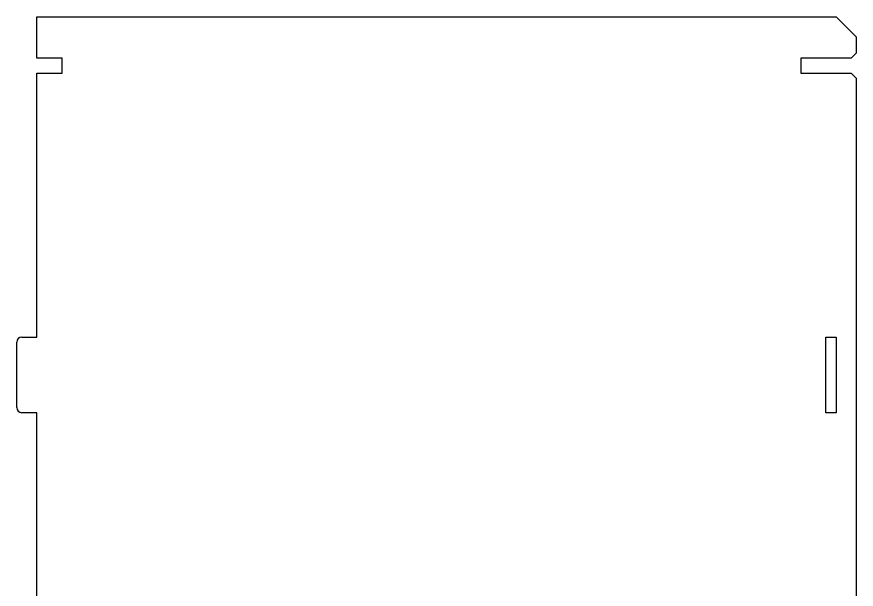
# Model space of a CAD drawing. Extents: x -144 to 693, y -254 to -25.
# Drawn here: x 24.8 to 191.2, y -139.7 to -26.2 of the extents above; entities that cross this region are included whole.
import ezdxf

# ---------------------------------------------------------------- set-up
doc = ezdxf.new("R2010")
doc.units = 0
doc.header["$MEASUREMENT"] = 0
doc.layers.add('LAYER_1', color=7, linetype='CONTINUOUS')

# ---------------------------------------------------------------- blocks, each defined once
blk = doc.blocks.new('BLOCK_2')
at = {"layer": 'LAYER_1', "color": 7}
blk.add_lwpolyline([(185.15, -104.7), (185.15, -89.7)], dxfattribs=at)
blk = doc.blocks.new('BLOCK_3')
at = {"layer": 'LAYER_1', "color": 7}
blk.add_lwpolyline([(187.15, -104.7), (185.15, -104.7)], dxfattribs=at)
blk = doc.blocks.new('BLOCK_4')
at = {"layer": 'LAYER_1', "color": 7}
blk.add_lwpolyline([(187.15, -89.7), (187.15, -104.7)], dxfattribs=at)
blk = doc.blocks.new('BLOCK_5')
at = {"layer": 'LAYER_1', "color": 7}
blk.add_lwpolyline([(185.15, -89.7), (187.15, -89.7)], dxfattribs=at)
blk = doc.blocks.new('BLOCK_6')
at = {"layer": 'LAYER_1', "color": 7}
blk.add_lwpolyline([(190.15, -34.4), (191.15, -33.4)], dxfattribs=at)
blk = doc.blocks.new('BLOCK_7')
at = {"layer": 'LAYER_1', "color": 7}
blk.add_lwpolyline([(190.15, -34.4), (180.15, -34.4)], dxfattribs=at)
blk = doc.blocks.new('BLOCK_8')
at = {"layer": 'LAYER_1', "color": 7}
blk.add_lwpolyline([(180.15, -34.4), (180.15, -37.4)], dxfattribs=at)
blk = doc.blocks.new('BLOCK_9')
at = {"layer": 'LAYER_1', "color": 7}
blk.add_lwpolyline([(180.15, -37.4), (190.15, -37.4)], dxfattribs=at)
blk = doc.blocks.new('BLOCK_10')
at = {"layer": 'LAYER_1', "color": 7}
blk.add_lwpolyline([(191.15, -38.4), (190.15, -37.4)], dxfattribs=at)
blk = doc.blocks.new('BLOCK_11')
at = {"layer": 'LAYER_1', "color": 7}
blk.add_lwpolyline([(191.15, -38.4), (191.15, -214.5)], dxfattribs=at)
blk = doc.blocks.new('BLOCK_34')
at = {"layer": 'LAYER_1', "color": 7}
blk.add_lwpolyline([(28.75, -159.7), (28.75, -104.7)], dxfattribs=at)
blk = doc.blocks.new('BLOCK_35')
at = {"layer": 'LAYER_1', "color": 7}
blk.add_lwpolyline([(28.75, -104.7), (25.75, -104.7)], dxfattribs=at)
blk = doc.blocks.new('BLOCK_36')
at = {"layer": 'LAYER_1', "color": 7}
blk.add_open_spline([(24.75, -103.7), (24.75, -104.25), (25.2, -104.7), (25.75, -104.7)], degree=3, dxfattribs=at)
blk = doc.blocks.new('BLOCK_37')
at = {"layer": 'LAYER_1', "color": 7}
blk.add_lwpolyline([(24.75, -103.7), (24.75, -90.7)], dxfattribs=at)
blk = doc.blocks.new('BLOCK_38')
at = {"layer": 'LAYER_1', "color": 7}
blk.add_open_spline([(25.75, -89.7), (25.2, -89.7), (24.75, -90.15), (24.75, -90.7)], degree=3, dxfattribs=at)
blk = doc.blocks.new('BLOCK_39')
at = {"layer": 'LAYER_1', "color": 7}
blk.add_lwpolyline([(25.75, -89.7), (28.75, -89.7)], dxfattribs=at)
blk = doc.blocks.new('BLOCK_40')
at = {"layer": 'LAYER_1', "color": 7}
blk.add_lwpolyline([(28.75, -89.7), (28.75, -37.4)], dxfattribs=at)
blk = doc.blocks.new('BLOCK_41')
at = {"layer": 'LAYER_1', "color": 7}
blk.add_lwpolyline([(28.75, -37.4), (33.75, -37.4)], dxfattribs=at)
blk = doc.blocks.new('BLOCK_42')
at = {"layer": 'LAYER_1', "color": 7}
blk.add_lwpolyline([(33.75, -37.4), (33.75, -34.4)], dxfattribs=at)
blk = doc.blocks.new('BLOCK_43')
at = {"layer": 'LAYER_1', "color": 7}
blk.add_lwpolyline([(33.75, -34.4), (28.75, -34.4)], dxfattribs=at)
blk = doc.blocks.new('BLOCK_44')
at = {"layer": 'LAYER_1', "color": 7}
blk.add_lwpolyline([(28.75, -34.4), (28.75, -26.2)], dxfattribs=at)
blk = doc.blocks.new('BLOCK_45')
at = {"layer": 'LAYER_1', "color": 7}
blk.add_lwpolyline([(28.75, -26.2), (187.15, -26.2)], dxfattribs=at)
blk = doc.blocks.new('BLOCK_46')
at = {"layer": 'LAYER_1', "color": 7}
blk.add_lwpolyline([(191.15, -30.2), (187.15, -26.2)], dxfattribs=at)
blk = doc.blocks.new('BLOCK_47')
at = {"layer": 'LAYER_1', "color": 7}
blk.add_lwpolyline([(191.15, -30.2), (191.15, -33.4)], dxfattribs=at)

msp = doc.modelspace()

# ---------------------------------------------------------------- block references
at = {"layer": 'LAYER_1'}
for name in ['BLOCK_44', 'BLOCK_45', 'BLOCK_46', 'BLOCK_47', 'BLOCK_43', 'BLOCK_42', 'BLOCK_7', 'BLOCK_8', 'BLOCK_6', 'BLOCK_40', 'BLOCK_41', 'BLOCK_9', 'BLOCK_10', 'BLOCK_11', 'BLOCK_38', 'BLOCK_39', 'BLOCK_2', 'BLOCK_5', 'BLOCK_4', 'BLOCK_37', 'BLOCK_36', 'BLOCK_35', 'BLOCK_34', 'BLOCK_3']:
    msp.add_blockref(name, (0, 0), dxfattribs=at)

doc.saveas('drawing.dxf')
